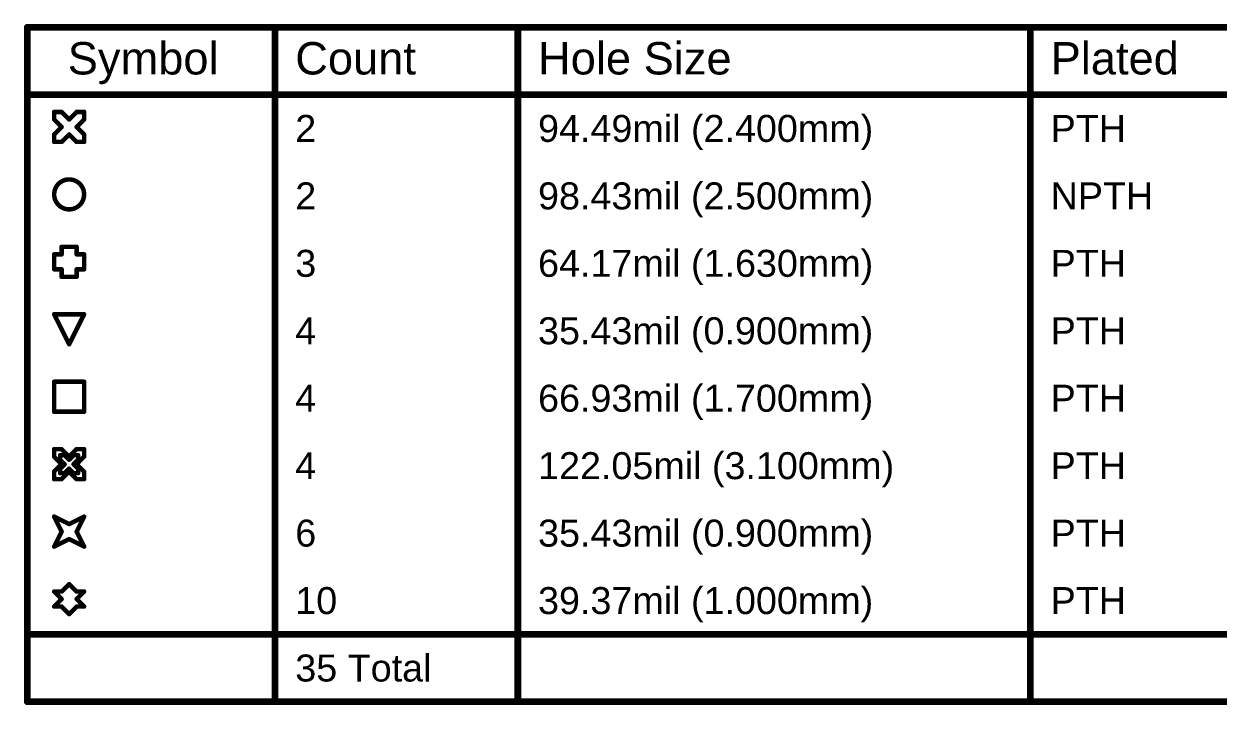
# Model space of a CAD drawing. Header units: inches. Extents: x -0.8 to 10.9, y -0.2 to 6.3.
# Drawn here: x -0.192 to 2.463, y 4.757 to 6.272 of the extents above; entities that cross this region are included whole.
import ezdxf

# ---------------------------------------------------------------- set-up
doc = ezdxf.new("R2010")
doc.units = ezdxf.units.IN
doc.header["$MEASUREMENT"] = 0
doc.layers.add('Drill Drawing', color=1, linetype='Continuous')
doc.styles.add('Arial', font='', dxfattribs={"height": 0.2})
doc.styles.get('Arial').set_extended_font_data('Arial')

msp = doc.modelspace()

# ---------------------------------------------------------------- linework, layer by layer
at = {"layer": 'Drill Drawing'}
for points in [[(-0.1846, 6.265, 0.015, 0.015, 0), (10.9163, 6.265, 0.015, 0.015, 0)], [(-0.1846, 4.765, 0.015, 0.015, 0), (-0.1846, 6.265, 0.015, 0.015, 0)], [(0.3663, 4.765, 0.015, 0.015, 0), (0.3663, 6.265, 0.015, 0.015, 0)], [(0.9061, 4.765, 0.015, 0.015, 0), (0.9061, 6.265, 0.015, 0.015, 0)], [(2.0458, 4.765, 0.015, 0.015, 0), (2.0458, 6.265, 0.015, 0.015, 0)], [(-0.1846, 6.115, 0.015, 0.015, 0), (10.9163, 6.115, 0.015, 0.015, 0)], [(-0.1248, 6.06, 0.01, 0.01, 0), (-0.1248, 6.0767, 0.01, 0.01, 0)], [(-0.1248, 6.0767, 0.01, 0.01, 0), (-0.1082, 6.0767, 0.01, 0.01, 0)], [(-0.1082, 6.0767, 0.01, 0.01, 0), (-0.0915, 6.06, 0.01, 0.01, 0)], [(-0.0915, 6.06, 0.01, 0.01, 0), (-0.0748, 6.0767, 0.01, 0.01, 0)], [(-0.0748, 6.0767, 0.01, 0.01, 0), (-0.0582, 6.0767, 0.01, 0.01, 0)], [(-0.0582, 6.06, 0.01, 0.01, 0), (-0.0582, 6.0767, 0.01, 0.01, 0)], [(-0.1248, 6.06, 0.01, 0.01, 0), (-0.1082, 6.0433, 0.01, 0.01, 0)], [(-0.0748, 6.0433, 0.01, 0.01, 0), (-0.0582, 6.06, 0.01, 0.01, 0)], [(-0.1248, 6.0267, 0.01, 0.01, 0), (-0.1082, 6.0433, 0.01, 0.01, 0)], [(-0.1248, 6.01, 0.01, 0.01, 0), (-0.1248, 6.0267, 0.01, 0.01, 0)], [(-0.1082, 6.01, 0.01, 0.01, 0), (-0.0915, 6.0267, 0.01, 0.01, 0)], [(-0.0915, 6.0267, 0.01, 0.01, 0), (-0.0748, 6.01, 0.01, 0.01, 0)], [(-0.0748, 6.0433, 0.01, 0.01, 0), (-0.0582, 6.0267, 0.01, 0.01, 0)], [(-0.0582, 6.01, 0.01, 0.01, 0), (-0.0582, 6.0267, 0.01, 0.01, 0)], [(-0.1248, 6.01, 0.01, 0.01, 0), (-0.1082, 6.01, 0.01, 0.01, 0)], [(-0.0748, 6.01, 0.01, 0.01, 0), (-0.0582, 6.01, 0.01, 0.01, 0)], [(-0.1248, 5.7267, 0.01, 0.01, 0), (-0.1248, 5.76, 0.01, 0.01, 0)], [(-0.1248, 5.76, 0.01, 0.01, 0), (-0.1082, 5.76, 0.01, 0.01, 0)], [(-0.1082, 5.76, 0.01, 0.01, 0), (-0.1082, 5.7767, 0.01, 0.01, 0)], [(-0.1082, 5.7767, 0.01, 0.01, 0), (-0.0748, 5.7767, 0.01, 0.01, 0)], [(-0.0748, 5.76, 0.01, 0.01, 0), (-0.0748, 5.7767, 0.01, 0.01, 0)], [(-0.0748, 5.76, 0.01, 0.01, 0), (-0.0582, 5.76, 0.01, 0.01, 0)], [(-0.0582, 5.7267, 0.01, 0.01, 0), (-0.0582, 5.76, 0.01, 0.01, 0)], [(-0.1248, 5.7267, 0.01, 0.01, 0), (-0.1082, 5.7267, 0.01, 0.01, 0)], [(-0.1082, 5.71, 0.01, 0.01, 0), (-0.1082, 5.7267, 0.01, 0.01, 0)], [(-0.1082, 5.71, 0.01, 0.01, 0), (-0.0748, 5.71, 0.01, 0.01, 0)], [(-0.0748, 5.7267, 0.01, 0.01, 0), (-0.0582, 5.7267, 0.01, 0.01, 0)], [(-0.0748, 5.71, 0.01, 0.01, 0), (-0.0748, 5.7267, 0.01, 0.01, 0)], [(-0.1248, 5.6267, 0.01, 0.01, 0), (-0.0582, 5.6267, 0.01, 0.01, 0)], [(-0.1248, 5.6267, 0.01, 0.01, 0), (-0.0915, 5.56, 0.01, 0.01, 0)], [(-0.0915, 5.56, 0.01, 0.01, 0), (-0.0582, 5.6267, 0.01, 0.01, 0)], [(-0.1248, 5.4767, 0.01, 0.01, 0), (-0.0582, 5.4767, 0.01, 0.01, 0)], [(-0.1248, 5.41, 0.01, 0.01, 0), (-0.1248, 5.4767, 0.01, 0.01, 0)], [(-0.0582, 5.41, 0.01, 0.01, 0), (-0.0582, 5.4767, 0.01, 0.01, 0)], [(-0.1248, 5.41, 0.01, 0.01, 0), (-0.0582, 5.41, 0.01, 0.01, 0)], [(-0.1248, 5.31, 0.01, 0.01, 0), (-0.1248, 5.3267, 0.01, 0.01, 0)], [(-0.1248, 5.3267, 0.01, 0.01, 0), (-0.1082, 5.3267, 0.01, 0.01, 0)], [(-0.1248, 5.31, 0.01, 0.01, 0), (-0.1082, 5.2933, 0.01, 0.01, 0)], [(-0.1115, 5.3033, 0.01, 0.01, 0), (-0.1115, 5.3133, 0.01, 0.01, 0)], [(-0.1115, 5.3133, 0.01, 0.01, 0), (-0.1015, 5.3133, 0.01, 0.01, 0)], [(-0.1082, 5.3267, 0.01, 0.01, 0), (-0.0915, 5.31, 0.01, 0.01, 0)], [(-0.1015, 5.3133, 0.01, 0.01, 0), (-0.0915, 5.3033, 0.01, 0.01, 0)], [(-0.0915, 5.31, 0.01, 0.01, 0), (-0.0748, 5.3267, 0.01, 0.01, 0)], [(-0.0915, 5.3033, 0.01, 0.01, 0), (-0.0815, 5.3133, 0.01, 0.01, 0)], [(-0.0815, 5.3133, 0.01, 0.01, 0), (-0.0715, 5.3133, 0.01, 0.01, 0)], [(-0.0748, 5.3267, 0.01, 0.01, 0), (-0.0582, 5.3267, 0.01, 0.01, 0)], [(-0.0748, 5.2933, 0.01, 0.01, 0), (-0.0582, 5.31, 0.01, 0.01, 0)], [(-0.0715, 5.3033, 0.01, 0.01, 0), (-0.0715, 5.3133, 0.01, 0.01, 0)], [(-0.0582, 5.31, 0.01, 0.01, 0), (-0.0582, 5.3267, 0.01, 0.01, 0)], [(-0.1248, 5.2767, 0.01, 0.01, 0), (-0.1082, 5.2933, 0.01, 0.01, 0)], [(-0.1115, 5.3033, 0.01, 0.01, 0), (-0.1015, 5.2933, 0.01, 0.01, 0)], [(-0.1115, 5.2833, 0.01, 0.01, 0), (-0.1015, 5.2933, 0.01, 0.01, 0)], [(-0.1115, 5.2733, 0.01, 0.01, 0), (-0.1115, 5.2833, 0.01, 0.01, 0)], [(-0.1015, 5.2733, 0.01, 0.01, 0), (-0.0915, 5.2833, 0.01, 0.01, 0)], [(-0.0915, 5.2833, 0.01, 0.01, 0), (-0.0815, 5.2733, 0.01, 0.01, 0)], [(-0.0815, 5.2933, 0.01, 0.01, 0), (-0.0715, 5.3033, 0.01, 0.01, 0)], [(-0.0815, 5.2933, 0.01, 0.01, 0), (-0.0715, 5.2833, 0.01, 0.01, 0)], [(-0.0748, 5.2933, 0.01, 0.01, 0), (-0.0582, 5.2767, 0.01, 0.01, 0)], [(-0.0715, 5.2733, 0.01, 0.01, 0), (-0.0715, 5.2833, 0.01, 0.01, 0)], [(-0.1248, 5.26, 0.01, 0.01, 0), (-0.1248, 5.2767, 0.01, 0.01, 0)], [(-0.1248, 5.26, 0.01, 0.01, 0), (-0.1082, 5.26, 0.01, 0.01, 0)], [(-0.1115, 5.2733, 0.01, 0.01, 0), (-0.1015, 5.2733, 0.01, 0.01, 0)], [(-0.1082, 5.26, 0.01, 0.01, 0), (-0.0915, 5.2767, 0.01, 0.01, 0)], [(-0.0915, 5.2767, 0.01, 0.01, 0), (-0.0748, 5.26, 0.01, 0.01, 0)], [(-0.0815, 5.2733, 0.01, 0.01, 0), (-0.0715, 5.2733, 0.01, 0.01, 0)], [(-0.0748, 5.26, 0.01, 0.01, 0), (-0.0582, 5.26, 0.01, 0.01, 0)], [(-0.0582, 5.26, 0.01, 0.01, 0), (-0.0582, 5.2767, 0.01, 0.01, 0)], [(-0.1248, 5.1767, 0.01, 0.01, 0), (-0.0915, 5.16, 0.01, 0.01, 0)], [(-0.1248, 5.1767, 0.01, 0.01, 0), (-0.1082, 5.1433, 0.01, 0.01, 0)], [(-0.0915, 5.16, 0.01, 0.01, 0), (-0.0582, 5.1767, 0.01, 0.01, 0)], [(-0.0748, 5.1433, 0.01, 0.01, 0), (-0.0582, 5.1767, 0.01, 0.01, 0)], [(-0.1248, 5.11, 0.01, 0.01, 0), (-0.1082, 5.1433, 0.01, 0.01, 0)], [(-0.1248, 5.11, 0.01, 0.01, 0), (-0.0915, 5.1267, 0.01, 0.01, 0)], [(-0.0915, 5.1267, 0.01, 0.01, 0), (-0.0582, 5.11, 0.01, 0.01, 0)], [(-0.0748, 5.1433, 0.01, 0.01, 0), (-0.0582, 5.11, 0.01, 0.01, 0)], [(-0.1082, 5.01, 0.01, 0.01, 0), (-0.0915, 5.0267, 0.01, 0.01, 0)], [(-0.0915, 5.0267, 0.01, 0.01, 0), (-0.0748, 5.01, 0.01, 0.01, 0)], [(-0.1248, 5.01, 0.01, 0.01, 0), (-0.1082, 4.9933, 0.01, 0.01, 0)], [(-0.1248, 5.01, 0.01, 0.01, 0), (-0.1082, 5.01, 0.01, 0.01, 0)], [(-0.1248, 4.9767, 0.01, 0.01, 0), (-0.1082, 4.9933, 0.01, 0.01, 0)], [(-0.0748, 5.01, 0.01, 0.01, 0), (-0.0582, 5.01, 0.01, 0.01, 0)], [(-0.0748, 4.9933, 0.01, 0.01, 0), (-0.0582, 5.01, 0.01, 0.01, 0)], [(-0.0748, 4.9933, 0.01, 0.01, 0), (-0.0582, 4.9767, 0.01, 0.01, 0)], [(-0.1248, 4.9767, 0.01, 0.01, 0), (-0.1082, 4.9767, 0.01, 0.01, 0)], [(-0.1082, 4.9767, 0.01, 0.01, 0), (-0.0915, 4.96, 0.01, 0.01, 0)], [(-0.0915, 4.96, 0.01, 0.01, 0), (-0.0748, 4.9767, 0.01, 0.01, 0)], [(-0.0748, 4.9767, 0.01, 0.01, 0), (-0.0582, 4.9767, 0.01, 0.01, 0)], [(-0.1846, 4.915, 0.015, 0.015, 0), (10.9163, 4.915, 0.015, 0.015, 0)], [(-0.1846, 4.765, 0.015, 0.015, 0), (10.9163, 4.765, 0.015, 0.015, 0)]]:
    msp.add_lwpolyline(points, format="xyseb", dxfattribs=at)
for points in [[(-0.1884, 6.265, 0.0075, 0.0075, 1), (-0.1809, 6.265, 0.0075, 0.0075, 1)], [(-0.1884, 6.265, 0.0075, 0.0075, 1), (-0.1809, 6.265, 0.0075, 0.0075, 1)], [(0.3625, 6.265, 0.0075, 0.0075, 1), (0.37, 6.265, 0.0075, 0.0075, 1)], [(0.9024, 6.265, 0.0075, 0.0075, 1), (0.9099, 6.265, 0.0075, 0.0075, 1)], [(2.042, 6.265, 0.0075, 0.0075, 1), (2.0495, 6.265, 0.0075, 0.0075, 1)], [(-0.1884, 6.115, 0.0075, 0.0075, 1), (-0.1809, 6.115, 0.0075, 0.0075, 1)], [(-0.1273, 6.0767, 0.005, 0.005, 1), (-0.1223, 6.0767, 0.005, 0.005, 1)], [(-0.1273, 6.0767, 0.005, 0.005, 1), (-0.1223, 6.0767, 0.005, 0.005, 1)], [(-0.1107, 6.0767, 0.005, 0.005, 1), (-0.1057, 6.0767, 0.005, 0.005, 1)], [(-0.1107, 6.0767, 0.005, 0.005, 1), (-0.1057, 6.0767, 0.005, 0.005, 1)], [(-0.0773, 6.0767, 0.005, 0.005, 1), (-0.0723, 6.0767, 0.005, 0.005, 1)], [(-0.0773, 6.0767, 0.005, 0.005, 1), (-0.0723, 6.0767, 0.005, 0.005, 1)], [(-0.0607, 6.0767, 0.005, 0.005, 1), (-0.0557, 6.0767, 0.005, 0.005, 1)], [(-0.0607, 6.0767, 0.005, 0.005, 1), (-0.0557, 6.0767, 0.005, 0.005, 1)], [(-0.1273, 6.06, 0.005, 0.005, 1), (-0.1223, 6.06, 0.005, 0.005, 1)], [(-0.1273, 6.06, 0.005, 0.005, 1), (-0.1223, 6.06, 0.005, 0.005, 1)], [(-0.094, 6.06, 0.005, 0.005, 1), (-0.089, 6.06, 0.005, 0.005, 1)], [(-0.094, 6.06, 0.005, 0.005, 1), (-0.089, 6.06, 0.005, 0.005, 1)], [(-0.0607, 6.06, 0.005, 0.005, 1), (-0.0557, 6.06, 0.005, 0.005, 1)], [(-0.0607, 6.06, 0.005, 0.005, 1), (-0.0557, 6.06, 0.005, 0.005, 1)], [(-0.1273, 6.0267, 0.005, 0.005, 1), (-0.1223, 6.0267, 0.005, 0.005, 1)], [(-0.1273, 6.0267, 0.005, 0.005, 1), (-0.1223, 6.0267, 0.005, 0.005, 1)], [(-0.1107, 6.0433, 0.005, 0.005, 1), (-0.1057, 6.0433, 0.005, 0.005, 1)], [(-0.1107, 6.0433, 0.005, 0.005, 1), (-0.1057, 6.0433, 0.005, 0.005, 1)], [(-0.094, 6.0267, 0.005, 0.005, 1), (-0.089, 6.0267, 0.005, 0.005, 1)], [(-0.094, 6.0267, 0.005, 0.005, 1), (-0.089, 6.0267, 0.005, 0.005, 1)], [(-0.0773, 6.0433, 0.005, 0.005, 1), (-0.0723, 6.0433, 0.005, 0.005, 1)], [(-0.0773, 6.0433, 0.005, 0.005, 1), (-0.0723, 6.0433, 0.005, 0.005, 1)], [(-0.0607, 6.0267, 0.005, 0.005, 1), (-0.0557, 6.0267, 0.005, 0.005, 1)], [(-0.0607, 6.0267, 0.005, 0.005, 1), (-0.0557, 6.0267, 0.005, 0.005, 1)], [(-0.1273, 6.01, 0.005, 0.005, 1), (-0.1223, 6.01, 0.005, 0.005, 1)], [(-0.1273, 6.01, 0.005, 0.005, 1), (-0.1223, 6.01, 0.005, 0.005, 1)], [(-0.1107, 6.01, 0.005, 0.005, 1), (-0.1057, 6.01, 0.005, 0.005, 1)], [(-0.1107, 6.01, 0.005, 0.005, 1), (-0.1057, 6.01, 0.005, 0.005, 1)], [(-0.0773, 6.01, 0.005, 0.005, 1), (-0.0723, 6.01, 0.005, 0.005, 1)], [(-0.0773, 6.01, 0.005, 0.005, 1), (-0.0723, 6.01, 0.005, 0.005, 1)], [(-0.0607, 6.01, 0.005, 0.005, 1), (-0.0557, 6.01, 0.005, 0.005, 1)], [(-0.0607, 6.01, 0.005, 0.005, 1), (-0.0557, 6.01, 0.005, 0.005, 1)], [(-0.0582, 5.8933, 0.01, 0.01, 1), (-0.1248, 5.8933, 0.01, 0.01, 1)], [(-0.1273, 5.8933, 0.005, 0.005, 1), (-0.1223, 5.8933, 0.005, 0.005, 1)], [(-0.0607, 5.8933, 0.005, 0.005, 1), (-0.0557, 5.8933, 0.005, 0.005, 1)], [(-0.1273, 5.76, 0.005, 0.005, 1), (-0.1223, 5.76, 0.005, 0.005, 1)], [(-0.1273, 5.76, 0.005, 0.005, 1), (-0.1223, 5.76, 0.005, 0.005, 1)], [(-0.1107, 5.7767, 0.005, 0.005, 1), (-0.1057, 5.7767, 0.005, 0.005, 1)], [(-0.1107, 5.7767, 0.005, 0.005, 1), (-0.1057, 5.7767, 0.005, 0.005, 1)], [(-0.1107, 5.76, 0.005, 0.005, 1), (-0.1057, 5.76, 0.005, 0.005, 1)], [(-0.1107, 5.76, 0.005, 0.005, 1), (-0.1057, 5.76, 0.005, 0.005, 1)], [(-0.0773, 5.7767, 0.005, 0.005, 1), (-0.0723, 5.7767, 0.005, 0.005, 1)], [(-0.0773, 5.7767, 0.005, 0.005, 1), (-0.0723, 5.7767, 0.005, 0.005, 1)], [(-0.0773, 5.76, 0.005, 0.005, 1), (-0.0723, 5.76, 0.005, 0.005, 1)], [(-0.0773, 5.76, 0.005, 0.005, 1), (-0.0723, 5.76, 0.005, 0.005, 1)], [(-0.0607, 5.76, 0.005, 0.005, 1), (-0.0557, 5.76, 0.005, 0.005, 1)], [(-0.0607, 5.76, 0.005, 0.005, 1), (-0.0557, 5.76, 0.005, 0.005, 1)], [(-0.1273, 5.7267, 0.005, 0.005, 1), (-0.1223, 5.7267, 0.005, 0.005, 1)], [(-0.1273, 5.7267, 0.005, 0.005, 1), (-0.1223, 5.7267, 0.005, 0.005, 1)], [(-0.1107, 5.7267, 0.005, 0.005, 1), (-0.1057, 5.7267, 0.005, 0.005, 1)], [(-0.1107, 5.7267, 0.005, 0.005, 1), (-0.1057, 5.7267, 0.005, 0.005, 1)], [(-0.1107, 5.71, 0.005, 0.005, 1), (-0.1057, 5.71, 0.005, 0.005, 1)], [(-0.1107, 5.71, 0.005, 0.005, 1), (-0.1057, 5.71, 0.005, 0.005, 1)], [(-0.0773, 5.7267, 0.005, 0.005, 1), (-0.0723, 5.7267, 0.005, 0.005, 1)], [(-0.0773, 5.7267, 0.005, 0.005, 1), (-0.0723, 5.7267, 0.005, 0.005, 1)], [(-0.0773, 5.71, 0.005, 0.005, 1), (-0.0723, 5.71, 0.005, 0.005, 1)], [(-0.0773, 5.71, 0.005, 0.005, 1), (-0.0723, 5.71, 0.005, 0.005, 1)], [(-0.0607, 5.7267, 0.005, 0.005, 1), (-0.0557, 5.7267, 0.005, 0.005, 1)], [(-0.0607, 5.7267, 0.005, 0.005, 1), (-0.0557, 5.7267, 0.005, 0.005, 1)], [(-0.1273, 5.6267, 0.005, 0.005, 1), (-0.1223, 5.6267, 0.005, 0.005, 1)], [(-0.1273, 5.6267, 0.005, 0.005, 1), (-0.1223, 5.6267, 0.005, 0.005, 1)], [(-0.0607, 5.6267, 0.005, 0.005, 1), (-0.0557, 5.6267, 0.005, 0.005, 1)], [(-0.0607, 5.6267, 0.005, 0.005, 1), (-0.0557, 5.6267, 0.005, 0.005, 1)], [(-0.094, 5.56, 0.005, 0.005, 1), (-0.089, 5.56, 0.005, 0.005, 1)], [(-0.094, 5.56, 0.005, 0.005, 1), (-0.089, 5.56, 0.005, 0.005, 1)], [(-0.1273, 5.4767, 0.005, 0.005, 1), (-0.1223, 5.4767, 0.005, 0.005, 1)], [(-0.1273, 5.4767, 0.005, 0.005, 1), (-0.1223, 5.4767, 0.005, 0.005, 1)], [(-0.0607, 5.4767, 0.005, 0.005, 1), (-0.0557, 5.4767, 0.005, 0.005, 1)], [(-0.0607, 5.4767, 0.005, 0.005, 1), (-0.0557, 5.4767, 0.005, 0.005, 1)], [(-0.1273, 5.41, 0.005, 0.005, 1), (-0.1223, 5.41, 0.005, 0.005, 1)], [(-0.1273, 5.41, 0.005, 0.005, 1), (-0.1223, 5.41, 0.005, 0.005, 1)], [(-0.0607, 5.41, 0.005, 0.005, 1), (-0.0557, 5.41, 0.005, 0.005, 1)], [(-0.0607, 5.41, 0.005, 0.005, 1), (-0.0557, 5.41, 0.005, 0.005, 1)], [(-0.1273, 5.3267, 0.005, 0.005, 1), (-0.1223, 5.3267, 0.005, 0.005, 1)], [(-0.1273, 5.3267, 0.005, 0.005, 1), (-0.1223, 5.3267, 0.005, 0.005, 1)], [(-0.1273, 5.31, 0.005, 0.005, 1), (-0.1223, 5.31, 0.005, 0.005, 1)], [(-0.1273, 5.31, 0.005, 0.005, 1), (-0.1223, 5.31, 0.005, 0.005, 1)], [(-0.114, 5.3133, 0.005, 0.005, 1), (-0.109, 5.3133, 0.005, 0.005, 1)], [(-0.114, 5.3133, 0.005, 0.005, 1), (-0.109, 5.3133, 0.005, 0.005, 1)], [(-0.1107, 5.3267, 0.005, 0.005, 1), (-0.1057, 5.3267, 0.005, 0.005, 1)], [(-0.1107, 5.3267, 0.005, 0.005, 1), (-0.1057, 5.3267, 0.005, 0.005, 1)], [(-0.104, 5.3133, 0.005, 0.005, 1), (-0.099, 5.3133, 0.005, 0.005, 1)], [(-0.104, 5.3133, 0.005, 0.005, 1), (-0.099, 5.3133, 0.005, 0.005, 1)], [(-0.094, 5.31, 0.005, 0.005, 1), (-0.089, 5.31, 0.005, 0.005, 1)], [(-0.094, 5.31, 0.005, 0.005, 1), (-0.089, 5.31, 0.005, 0.005, 1)], [(-0.084, 5.3133, 0.005, 0.005, 1), (-0.079, 5.3133, 0.005, 0.005, 1)], [(-0.084, 5.3133, 0.005, 0.005, 1), (-0.079, 5.3133, 0.005, 0.005, 1)], [(-0.0773, 5.3267, 0.005, 0.005, 1), (-0.0723, 5.3267, 0.005, 0.005, 1)], [(-0.0773, 5.3267, 0.005, 0.005, 1), (-0.0723, 5.3267, 0.005, 0.005, 1)], [(-0.074, 5.3133, 0.005, 0.005, 1), (-0.069, 5.3133, 0.005, 0.005, 1)], [(-0.074, 5.3133, 0.005, 0.005, 1), (-0.069, 5.3133, 0.005, 0.005, 1)], [(-0.0607, 5.3267, 0.005, 0.005, 1), (-0.0557, 5.3267, 0.005, 0.005, 1)], [(-0.0607, 5.3267, 0.005, 0.005, 1), (-0.0557, 5.3267, 0.005, 0.005, 1)], [(-0.0607, 5.31, 0.005, 0.005, 1), (-0.0557, 5.31, 0.005, 0.005, 1)], [(-0.0607, 5.31, 0.005, 0.005, 1), (-0.0557, 5.31, 0.005, 0.005, 1)], [(-0.114, 5.3033, 0.005, 0.005, 1), (-0.109, 5.3033, 0.005, 0.005, 1)], [(-0.114, 5.3033, 0.005, 0.005, 1), (-0.109, 5.3033, 0.005, 0.005, 1)], [(-0.114, 5.2833, 0.005, 0.005, 1), (-0.109, 5.2833, 0.005, 0.005, 1)], [(-0.114, 5.2833, 0.005, 0.005, 1), (-0.109, 5.2833, 0.005, 0.005, 1)], [(-0.1107, 5.2933, 0.005, 0.005, 1), (-0.1057, 5.2933, 0.005, 0.005, 1)], [(-0.1107, 5.2933, 0.005, 0.005, 1), (-0.1057, 5.2933, 0.005, 0.005, 1)], [(-0.104, 5.2933, 0.005, 0.005, 1), (-0.099, 5.2933, 0.005, 0.005, 1)], [(-0.104, 5.2933, 0.005, 0.005, 1), (-0.099, 5.2933, 0.005, 0.005, 1)], [(-0.094, 5.3033, 0.005, 0.005, 1), (-0.089, 5.3033, 0.005, 0.005, 1)], [(-0.094, 5.3033, 0.005, 0.005, 1), (-0.089, 5.3033, 0.005, 0.005, 1)], [(-0.094, 5.2833, 0.005, 0.005, 1), (-0.089, 5.2833, 0.005, 0.005, 1)], [(-0.094, 5.2833, 0.005, 0.005, 1), (-0.089, 5.2833, 0.005, 0.005, 1)], [(-0.084, 5.2933, 0.005, 0.005, 1), (-0.079, 5.2933, 0.005, 0.005, 1)], [(-0.084, 5.2933, 0.005, 0.005, 1), (-0.079, 5.2933, 0.005, 0.005, 1)], [(-0.0773, 5.2933, 0.005, 0.005, 1), (-0.0723, 5.2933, 0.005, 0.005, 1)], [(-0.0773, 5.2933, 0.005, 0.005, 1), (-0.0723, 5.2933, 0.005, 0.005, 1)], [(-0.074, 5.3033, 0.005, 0.005, 1), (-0.069, 5.3033, 0.005, 0.005, 1)], [(-0.074, 5.3033, 0.005, 0.005, 1), (-0.069, 5.3033, 0.005, 0.005, 1)], [(-0.074, 5.2833, 0.005, 0.005, 1), (-0.069, 5.2833, 0.005, 0.005, 1)], [(-0.074, 5.2833, 0.005, 0.005, 1), (-0.069, 5.2833, 0.005, 0.005, 1)], [(-0.1273, 5.2767, 0.005, 0.005, 1), (-0.1223, 5.2767, 0.005, 0.005, 1)], [(-0.1273, 5.2767, 0.005, 0.005, 1), (-0.1223, 5.2767, 0.005, 0.005, 1)], [(-0.1273, 5.26, 0.005, 0.005, 1), (-0.1223, 5.26, 0.005, 0.005, 1)], [(-0.1273, 5.26, 0.005, 0.005, 1), (-0.1223, 5.26, 0.005, 0.005, 1)], [(-0.114, 5.2733, 0.005, 0.005, 1), (-0.109, 5.2733, 0.005, 0.005, 1)], [(-0.114, 5.2733, 0.005, 0.005, 1), (-0.109, 5.2733, 0.005, 0.005, 1)], [(-0.1107, 5.26, 0.005, 0.005, 1), (-0.1057, 5.26, 0.005, 0.005, 1)], [(-0.1107, 5.26, 0.005, 0.005, 1), (-0.1057, 5.26, 0.005, 0.005, 1)], [(-0.104, 5.2733, 0.005, 0.005, 1), (-0.099, 5.2733, 0.005, 0.005, 1)], [(-0.104, 5.2733, 0.005, 0.005, 1), (-0.099, 5.2733, 0.005, 0.005, 1)], [(-0.094, 5.2767, 0.005, 0.005, 1), (-0.089, 5.2767, 0.005, 0.005, 1)], [(-0.094, 5.2767, 0.005, 0.005, 1), (-0.089, 5.2767, 0.005, 0.005, 1)], [(-0.084, 5.2733, 0.005, 0.005, 1), (-0.079, 5.2733, 0.005, 0.005, 1)], [(-0.084, 5.2733, 0.005, 0.005, 1), (-0.079, 5.2733, 0.005, 0.005, 1)], [(-0.0773, 5.26, 0.005, 0.005, 1), (-0.0723, 5.26, 0.005, 0.005, 1)], [(-0.0773, 5.26, 0.005, 0.005, 1), (-0.0723, 5.26, 0.005, 0.005, 1)], [(-0.074, 5.2733, 0.005, 0.005, 1), (-0.069, 5.2733, 0.005, 0.005, 1)], [(-0.074, 5.2733, 0.005, 0.005, 1), (-0.069, 5.2733, 0.005, 0.005, 1)], [(-0.0607, 5.2767, 0.005, 0.005, 1), (-0.0557, 5.2767, 0.005, 0.005, 1)], [(-0.0607, 5.2767, 0.005, 0.005, 1), (-0.0557, 5.2767, 0.005, 0.005, 1)], [(-0.0607, 5.26, 0.005, 0.005, 1), (-0.0557, 5.26, 0.005, 0.005, 1)], [(-0.0607, 5.26, 0.005, 0.005, 1), (-0.0557, 5.26, 0.005, 0.005, 1)], [(-0.1273, 5.1767, 0.005, 0.005, 1), (-0.1223, 5.1767, 0.005, 0.005, 1)], [(-0.1273, 5.1767, 0.005, 0.005, 1), (-0.1223, 5.1767, 0.005, 0.005, 1)], [(-0.0607, 5.1767, 0.005, 0.005, 1), (-0.0557, 5.1767, 0.005, 0.005, 1)], [(-0.0607, 5.1767, 0.005, 0.005, 1), (-0.0557, 5.1767, 0.005, 0.005, 1)], [(-0.094, 5.16, 0.005, 0.005, 1), (-0.089, 5.16, 0.005, 0.005, 1)], [(-0.094, 5.16, 0.005, 0.005, 1), (-0.089, 5.16, 0.005, 0.005, 1)], [(-0.1107, 5.1433, 0.005, 0.005, 1), (-0.1057, 5.1433, 0.005, 0.005, 1)], [(-0.1107, 5.1433, 0.005, 0.005, 1), (-0.1057, 5.1433, 0.005, 0.005, 1)], [(-0.094, 5.1267, 0.005, 0.005, 1), (-0.089, 5.1267, 0.005, 0.005, 1)], [(-0.094, 5.1267, 0.005, 0.005, 1), (-0.089, 5.1267, 0.005, 0.005, 1)], [(-0.0773, 5.1433, 0.005, 0.005, 1), (-0.0723, 5.1433, 0.005, 0.005, 1)], [(-0.0773, 5.1433, 0.005, 0.005, 1), (-0.0723, 5.1433, 0.005, 0.005, 1)], [(-0.1273, 5.11, 0.005, 0.005, 1), (-0.1223, 5.11, 0.005, 0.005, 1)], [(-0.1273, 5.11, 0.005, 0.005, 1), (-0.1223, 5.11, 0.005, 0.005, 1)], [(-0.0607, 5.11, 0.005, 0.005, 1), (-0.0557, 5.11, 0.005, 0.005, 1)], [(-0.0607, 5.11, 0.005, 0.005, 1), (-0.0557, 5.11, 0.005, 0.005, 1)], [(-0.094, 5.0267, 0.005, 0.005, 1), (-0.089, 5.0267, 0.005, 0.005, 1)], [(-0.094, 5.0267, 0.005, 0.005, 1), (-0.089, 5.0267, 0.005, 0.005, 1)], [(-0.1273, 5.01, 0.005, 0.005, 1), (-0.1223, 5.01, 0.005, 0.005, 1)], [(-0.1273, 5.01, 0.005, 0.005, 1), (-0.1223, 5.01, 0.005, 0.005, 1)], [(-0.1107, 5.01, 0.005, 0.005, 1), (-0.1057, 5.01, 0.005, 0.005, 1)], [(-0.1107, 5.01, 0.005, 0.005, 1), (-0.1057, 5.01, 0.005, 0.005, 1)], [(-0.1107, 4.9933, 0.005, 0.005, 1), (-0.1057, 4.9933, 0.005, 0.005, 1)], [(-0.1107, 4.9933, 0.005, 0.005, 1), (-0.1057, 4.9933, 0.005, 0.005, 1)], [(-0.0773, 5.01, 0.005, 0.005, 1), (-0.0723, 5.01, 0.005, 0.005, 1)], [(-0.0773, 5.01, 0.005, 0.005, 1), (-0.0723, 5.01, 0.005, 0.005, 1)], [(-0.0773, 4.9933, 0.005, 0.005, 1), (-0.0723, 4.9933, 0.005, 0.005, 1)], [(-0.0773, 4.9933, 0.005, 0.005, 1), (-0.0723, 4.9933, 0.005, 0.005, 1)], [(-0.0607, 5.01, 0.005, 0.005, 1), (-0.0557, 5.01, 0.005, 0.005, 1)], [(-0.0607, 5.01, 0.005, 0.005, 1), (-0.0557, 5.01, 0.005, 0.005, 1)], [(-0.1273, 4.9767, 0.005, 0.005, 1), (-0.1223, 4.9767, 0.005, 0.005, 1)], [(-0.1273, 4.9767, 0.005, 0.005, 1), (-0.1223, 4.9767, 0.005, 0.005, 1)], [(-0.1107, 4.9767, 0.005, 0.005, 1), (-0.1057, 4.9767, 0.005, 0.005, 1)], [(-0.1107, 4.9767, 0.005, 0.005, 1), (-0.1057, 4.9767, 0.005, 0.005, 1)], [(-0.0773, 4.9767, 0.005, 0.005, 1), (-0.0723, 4.9767, 0.005, 0.005, 1)], [(-0.0773, 4.9767, 0.005, 0.005, 1), (-0.0723, 4.9767, 0.005, 0.005, 1)], [(-0.0607, 4.9767, 0.005, 0.005, 1), (-0.0557, 4.9767, 0.005, 0.005, 1)], [(-0.0607, 4.9767, 0.005, 0.005, 1), (-0.0557, 4.9767, 0.005, 0.005, 1)], [(-0.094, 4.96, 0.005, 0.005, 1), (-0.089, 4.96, 0.005, 0.005, 1)], [(-0.094, 4.96, 0.005, 0.005, 1), (-0.089, 4.96, 0.005, 0.005, 1)], [(-0.1884, 4.915, 0.0075, 0.0075, 1), (-0.1809, 4.915, 0.0075, 0.0075, 1)], [(-0.1884, 4.765, 0.0075, 0.0075, 1), (-0.1809, 4.765, 0.0075, 0.0075, 1)], [(-0.1884, 4.765, 0.0075, 0.0075, 1), (-0.1809, 4.765, 0.0075, 0.0075, 1)], [(0.3625, 4.765, 0.0075, 0.0075, 1), (0.37, 4.765, 0.0075, 0.0075, 1)], [(0.9024, 4.765, 0.0075, 0.0075, 1), (0.9099, 4.765, 0.0075, 0.0075, 1)], [(2.042, 4.765, 0.0075, 0.0075, 1), (2.0495, 4.765, 0.0075, 0.0075, 1)]]:
    msp.add_lwpolyline(points, format="xyseb", close=True, dxfattribs=at)

# ---------------------------------------------------------------- texts
at = {"layer": 'Drill Drawing', "style": 'Arial'}
for s, height, p in [('Symbol', 0.072, (-0.0946, 6.16)), ('Count', 0.072, (0.4113, 6.16)), ('Hole Size', 0.072, (0.9511, 6.16)), ('Plated', 0.072, (2.0908, 6.16)), ('2', 0.06, (0.4113, 6.01)), ('94.49mil (2.400mm)', 0.06, (0.9511, 6.01)), ('PTH', 0.06, (2.0908, 6.01)), ('98.43mil (2.500mm)', 0.06, (0.9511, 5.86)), ('2', 0.06, (0.4113, 5.86)), ('NPTH', 0.06, (2.0908, 5.86)), ('3', 0.06, (0.4113, 5.71)), ('64.17mil (1.630mm)', 0.06, (0.9511, 5.71)), ('PTH', 0.06, (2.0908, 5.71)), ('4', 0.06, (0.4113, 5.56)), ('35.43mil (0.900mm)', 0.06, (0.9511, 5.56)), ('PTH', 0.06, (2.0908, 5.56)), ('4', 0.06, (0.4113, 5.41)), ('66.93mil (1.700mm)', 0.06, (0.9511, 5.41)), ('PTH', 0.06, (2.0908, 5.41)), ('4', 0.06, (0.4113, 5.26)), ('122.05mil (3.100mm)', 0.06, (0.9511, 5.26)), ('PTH', 0.06, (2.0908, 5.26)), ('6', 0.06, (0.4113, 5.11)), ('35.43mil (0.900mm)', 0.06, (0.9511, 5.11)), ('PTH', 0.06, (2.0908, 5.11)), ('10', 0.06, (0.4113, 4.96)), ('39.37mil (1.000mm)', 0.06, (0.9511, 4.96)), ('PTH', 0.06, (2.0908, 4.96)), ('35 Total', 0.06, (0.4113, 4.81))]:
    msp.add_text(s, height=height, dxfattribs=at).set_placement(p)

doc.saveas('drawing.dxf')
